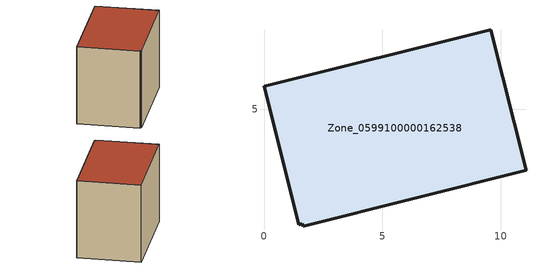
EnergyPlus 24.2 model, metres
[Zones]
Zone_0599100000162538
 floor ground (C_G): 1.62,0.16 1.46,0.12 0,5.96 9.58,8.36 11.07,2.41 1.65,0.04 z0
 wall outside (C_F): 11.07,2.41 9.58,8.36 0,5.96 1.46,0.12 1.62,0.16 1.65,0.04 11.07,2.41 z0:7.81
 roof outside (C_R): 1.65,0.04 11.07,2.41 9.58,8.36 0,5.96 1.46,0.12 1.62,0.16 z7.81
[BUILDING]
Pand.0599100000162538: North Axis=0; Terrain=City; Loads Convergence Tolerance Value=0.04; Temperature Convergence Tolerance Value=0.4; Solar Distribution=FullExterior; Maximum Number of Warmup Days=25; Minimum Number of Warmup Days=1
[Site:Location]
Rotterdam.The.Hague.AP_ZH_NLD Design_Conditions: Latitude=51.96; Longitude=4.45; Time Zone=1; Elevation=-4.5
[SITE:GROUNDTEMPERATURE:BUILDINGSURFACE]
18, 18, 18, 18, 18, 18, 18, 18, 18, 18, 18, 18
[MATERIAL] Thermal Absorptance=0.9; Solar Absorptance=0.7; Visible Absorptance=0.7
Name | Roughness | Thickness | Conductivity | Density | Specific Heat
G.TI.1965-1974 | MediumSmooth | 0.15 | 0.882353 | 540 | 1210
F.TI.1965-1974 | Rough | 0.3 | 0.697674 | 1920 | 840
R.TI.1965-1974 | MediumRough | 0.2 | 0.232558 | 1500 | 1000
[CONSTRUCTION]
C_G: G.TI.1965-1974
C_F: F.TI.1965-1974
C_R: R.TI.1965-1974
[ZONE]
Zone_0599100000162538: Type=1; Multiplier=1; Ceiling Height=Autocalculate; Volume=Autocalculate; Floor Area=autocalculate; Part of Total Floor Area=Yes
[ZONEINFILTRATION:DESIGNFLOWRATE]
Infil_Zone_0599100000162538: Zone or ZoneList or Space or SpaceList=Zone_0599100000162538; Schedule=AlwaysOn; Design Flow Rate Calculation Method=Flow/Area; Flow Rate per Floor Area=0.003; Constant Term Coefficient=1; Temperature Term Coefficient=0; Velocity Term Coefficient=0; Velocity Squared Term Coefficient=0
[HVACTEMPLATE:ZONE:IDEALLOADSAIRSYSTEM]
Zone_0599100000162538: Maximum Heating Supply Air Temperature=50; Minimum Cooling Supply Air Temperature=13; Maximum Heating Supply Air Humidity Ratio=0.0156; Minimum Cooling Supply Air Humidity Ratio=0.0077; Heating Limit=NoLimit; Cooling Limit=NoLimit; Dehumidification Control Type=ConstantSensibleHeatRatio; Cooling Sensible Heat Ratio=0.7; Dehumidification Setpoint=60; Humidification Control Type=None; Humidification Setpoint=30; Outdoor Air Method=None; Outdoor Air Flow Rate per Person=0.00944; Outdoor Air Flow Rate per Zone Floor Area=0; Outdoor Air Flow Rate per Zone=0; Demand Controlled Ventilation Type=None; Outdoor Air Economizer Type=NoEconomizer; Heat Recovery Type=None; Sensible Heat Recovery Effectiveness=0.7; Latent Heat Recovery Effectiveness=0.65
[ZONECONTROL:THERMOSTAT]
ThermostatControl_Zone_0599100000162538: Zone or ZoneList=Zone_0599100000162538; Control Type Schedule=DualSetpointControlType; Control 1=Thermostat_Zone_0599100000162538; Temperature Difference Between Cutout And Setpoint=0
[THERMOSTATSETPOINT:DUALSETPOINT]
Thermostat_Zone_0599100000162538: Heating Setpoint Temperature Schedule=HeatingSetpoint_Zone_0599100000162538; Cooling Setpoint Temperature Schedule=CoolingSetpoint_Zone_0599100000162538
[SCHEDULE:COMPACT]
HeatingSetpoint_Zone_0599100000162538: Through: 12/31, For: AllDays, Until: 24:00, 21
CoolingSetpoint_Zone_0599100000162538: Through: 12/31, For: AllDays, Until: 24:00, 24
DualSetpointControlType: Through: 12/31, For: AllDays, Until: 24:00, 4
AlwaysOn: Through: 12/31, For: AllDays, Until: 24:00, 1
